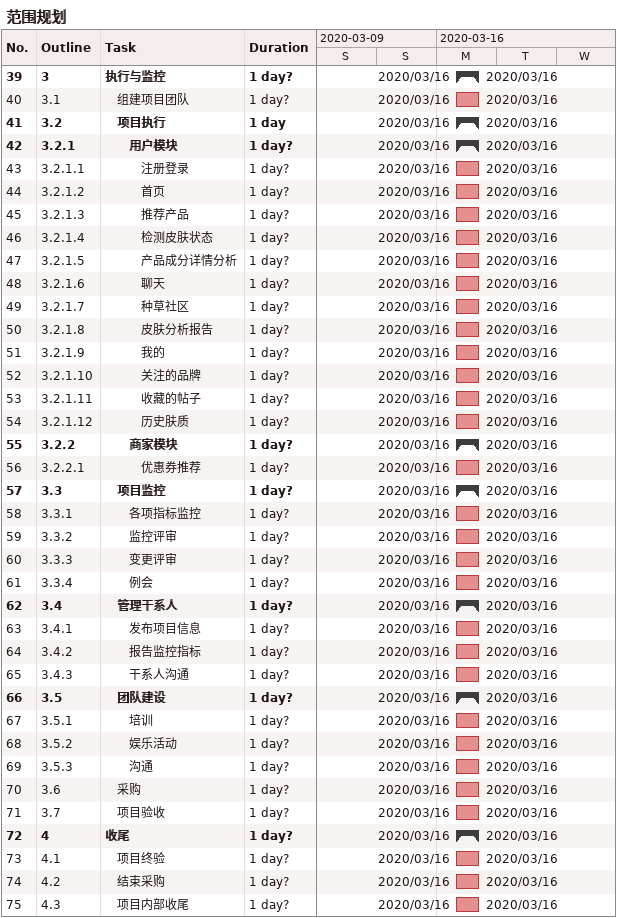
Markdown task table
范围规划

| ID | WBS | Task | Duration | Start | Finish |
|---|---|---|---|---|---|
| 39 | 3 | **执行与监控** | 1d? | 2020-03-16 | 2020-03-16 |
| 40 | 3.1 | 组建项目团队 | 1d? | 2020-03-16 | 2020-03-16 |
| 41 | 3.2 | **项目执行** | 1d | 2020-03-16 | 2020-03-16 |
| 42 | 3.2.1 | **用户模块** | 1d? | 2020-03-16 | 2020-03-16 |
| 43 | 3.2.1.1 | 注册登录 | 1d? | 2020-03-16 | 2020-03-16 |
| 44 | 3.2.1.2 | 首页 | 1d? | 2020-03-16 | 2020-03-16 |
| 45 | 3.2.1.3 | 推荐产品 | 1d? | 2020-03-16 | 2020-03-16 |
| 46 | 3.2.1.4 | 检测皮肤状态 | 1d? | 2020-03-16 | 2020-03-16 |
| 47 | 3.2.1.5 | 产品成分详情分析 | 1d? | 2020-03-16 | 2020-03-16 |
| 48 | 3.2.1.6 | 聊天 | 1d? | 2020-03-16 | 2020-03-16 |
| 49 | 3.2.1.7 | 种草社区 | 1d? | 2020-03-16 | 2020-03-16 |
| 50 | 3.2.1.8 | 皮肤分析报告 | 1d? | 2020-03-16 | 2020-03-16 |
| 51 | 3.2.1.9 | 我的 | 1d? | 2020-03-16 | 2020-03-16 |
| 52 | 3.2.1.10 | 关注的品牌 | 1d? | 2020-03-16 | 2020-03-16 |
| 53 | 3.2.1.11 | 收藏的帖子 | 1d? | 2020-03-16 | 2020-03-16 |
| 54 | 3.2.1.12 | 历史肤质 | 1d? | 2020-03-16 | 2020-03-16 |
| 55 | 3.2.2 | **商家模块** | 1d? | 2020-03-16 | 2020-03-16 |
| 56 | 3.2.2.1 | 优惠券推荐 | 1d? | 2020-03-16 | 2020-03-16 |
| 57 | 3.3 | **项目监控** | 1d? | 2020-03-16 | 2020-03-16 |
| 58 | 3.3.1 | 各项指标监控 | 1d? | 2020-03-16 | 2020-03-16 |
| 59 | 3.3.2 | 监控评审 | 1d? | 2020-03-16 | 2020-03-16 |
| 60 | 3.3.3 | 变更评审 | 1d? | 2020-03-16 | 2020-03-16 |
| 61 | 3.3.4 | 例会 | 1d? | 2020-03-16 | 2020-03-16 |
| 62 | 3.4 | **管理干系人** | 1d? | 2020-03-16 | 2020-03-16 |
| 63 | 3.4.1 | 发布项目信息 | 1d? | 2020-03-16 | 2020-03-16 |
| 64 | 3.4.2 | 报告监控指标 | 1d? | 2020-03-16 | 2020-03-16 |
| 65 | 3.4.3 | 干系人沟通 | 1d? | 2020-03-16 | 2020-03-16 |
| 66 | 3.5 | **团队建设** | 1d? | 2020-03-16 | 2020-03-16 |
| 67 | 3.5.1 | 培训 | 1d? | 2020-03-16 | 2020-03-16 |
| 68 | 3.5.2 | 娱乐活动 | 1d? | 2020-03-16 | 2020-03-16 |
| 69 | 3.5.3 | 沟通 | 1d? | 2020-03-16 | 2020-03-16 |
| 70 | 3.6 | 采购 | 1d? | 2020-03-16 | 2020-03-16 |
| 71 | 3.7 | 项目验收 | 1d? | 2020-03-16 | 2020-03-16 |
| 72 | 4 | **收尾** | 1d? | 2020-03-16 | 2020-03-16 |
| 73 | 4.1 | 项目终验 | 1d? | 2020-03-16 | 2020-03-16 |
| 74 | 4.2 | 结束采购 | 1d? | 2020-03-16 | 2020-03-16 |
| 75 | 4.3 | 项目内部收尾 | 1d? | 2020-03-16 | 2020-03-16 |
